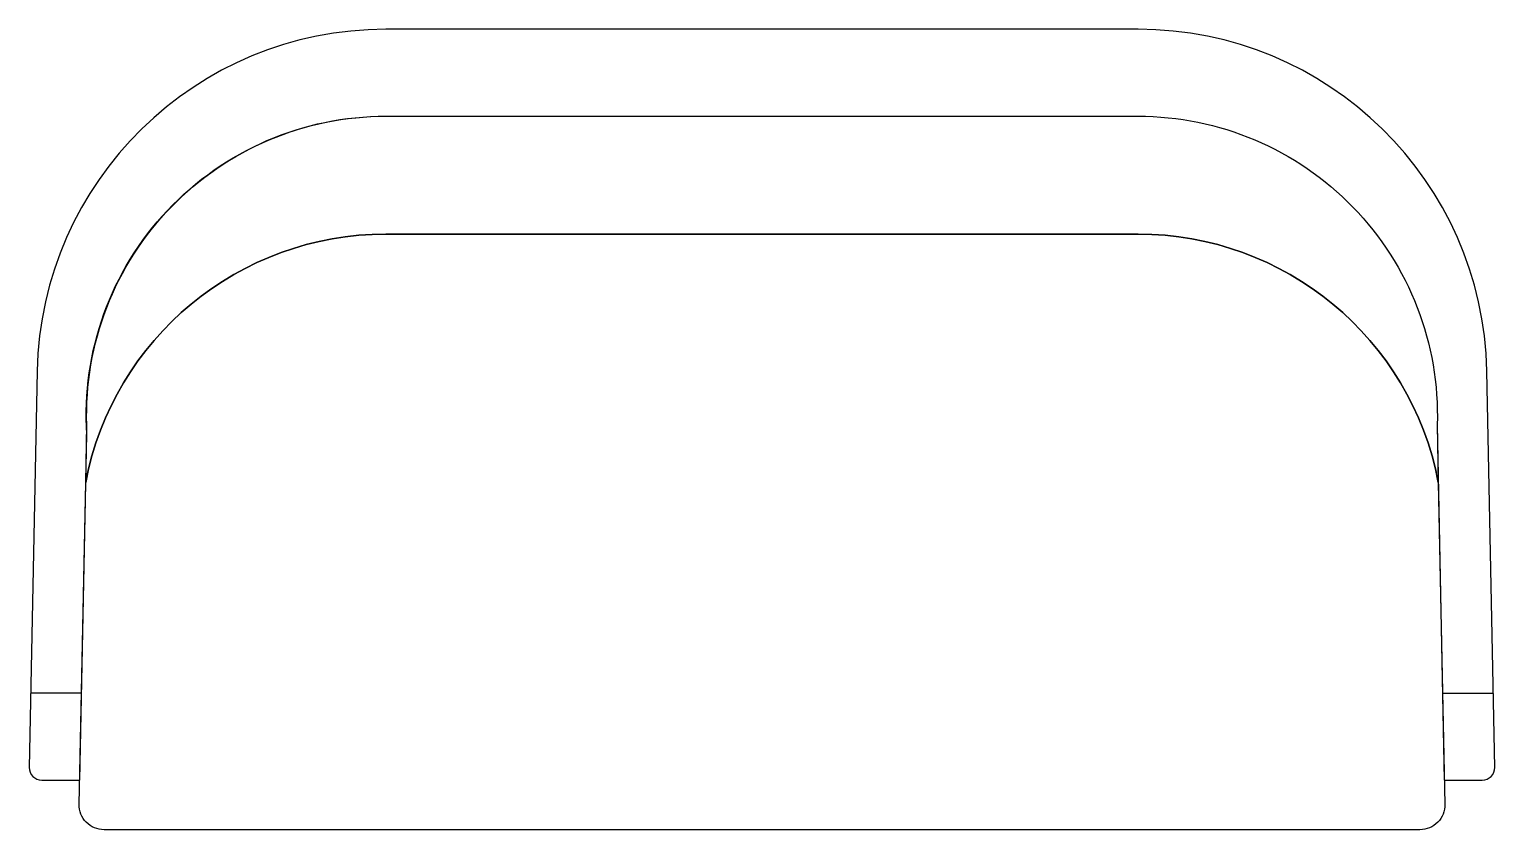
# Model space of a CAD drawing. Header units: millimetres. Extents: x -590 to 590, y -323 to 322.
import ezdxf

# ---------------------------------------------------------------- set-up
doc = ezdxf.new("R2010")
doc.units = ezdxf.units.MM
doc.header["$LTSCALE"] = 0.001

msp = doc.modelspace()

# ---------------------------------------------------------------- linework, layer by layer
for p, q in [((-548.2, -212.5), (-589, -212.5)), ((548.2, -212.5), (589, -212.5))]:
    msp.add_line(p, q)
for points in [[(543.9, 3.8), (549.6, -282.5), (580.2, -282.5, 0.420143), (590.2, -272.3), (583.9, 47.1, 0.408446), (302.9, 322.5), (-302.9, 322.5, 0.408446), (-583.9, 47.1), (-590.2, -272.3, 0.420143), (-580.2, -282.5), (-549.6, -282.5), (-543.9, -3.8, -0.433282), (-302.9, 252.5), (302.9, 252.5, -0.423502), (543.9, 3.8)], [(543.9, 3.8), (544.8, -42.6, 0.359934), (302.9, 157.5), (-302.9, 157.5, 0.359934), (-544.8, -42.6), (-543.9, 3.8, -0.423502), (-302.9, 252.5), (302.9, 252.5, -0.423502), (543.9, 3.8)], [(544.8, -42.6), (550, -302.1, -0.420143), (530, -322.5), (-530, -322.5, -0.420143), (-550, -302.1), (-544.8, -42.6, -0.359934), (-302.9, 157.5), (302.9, 157.5, -0.359934), (544.8, -42.6)]]:
    msp.add_lwpolyline(points, format="xyb")

doc.saveas('drawing.dxf')
